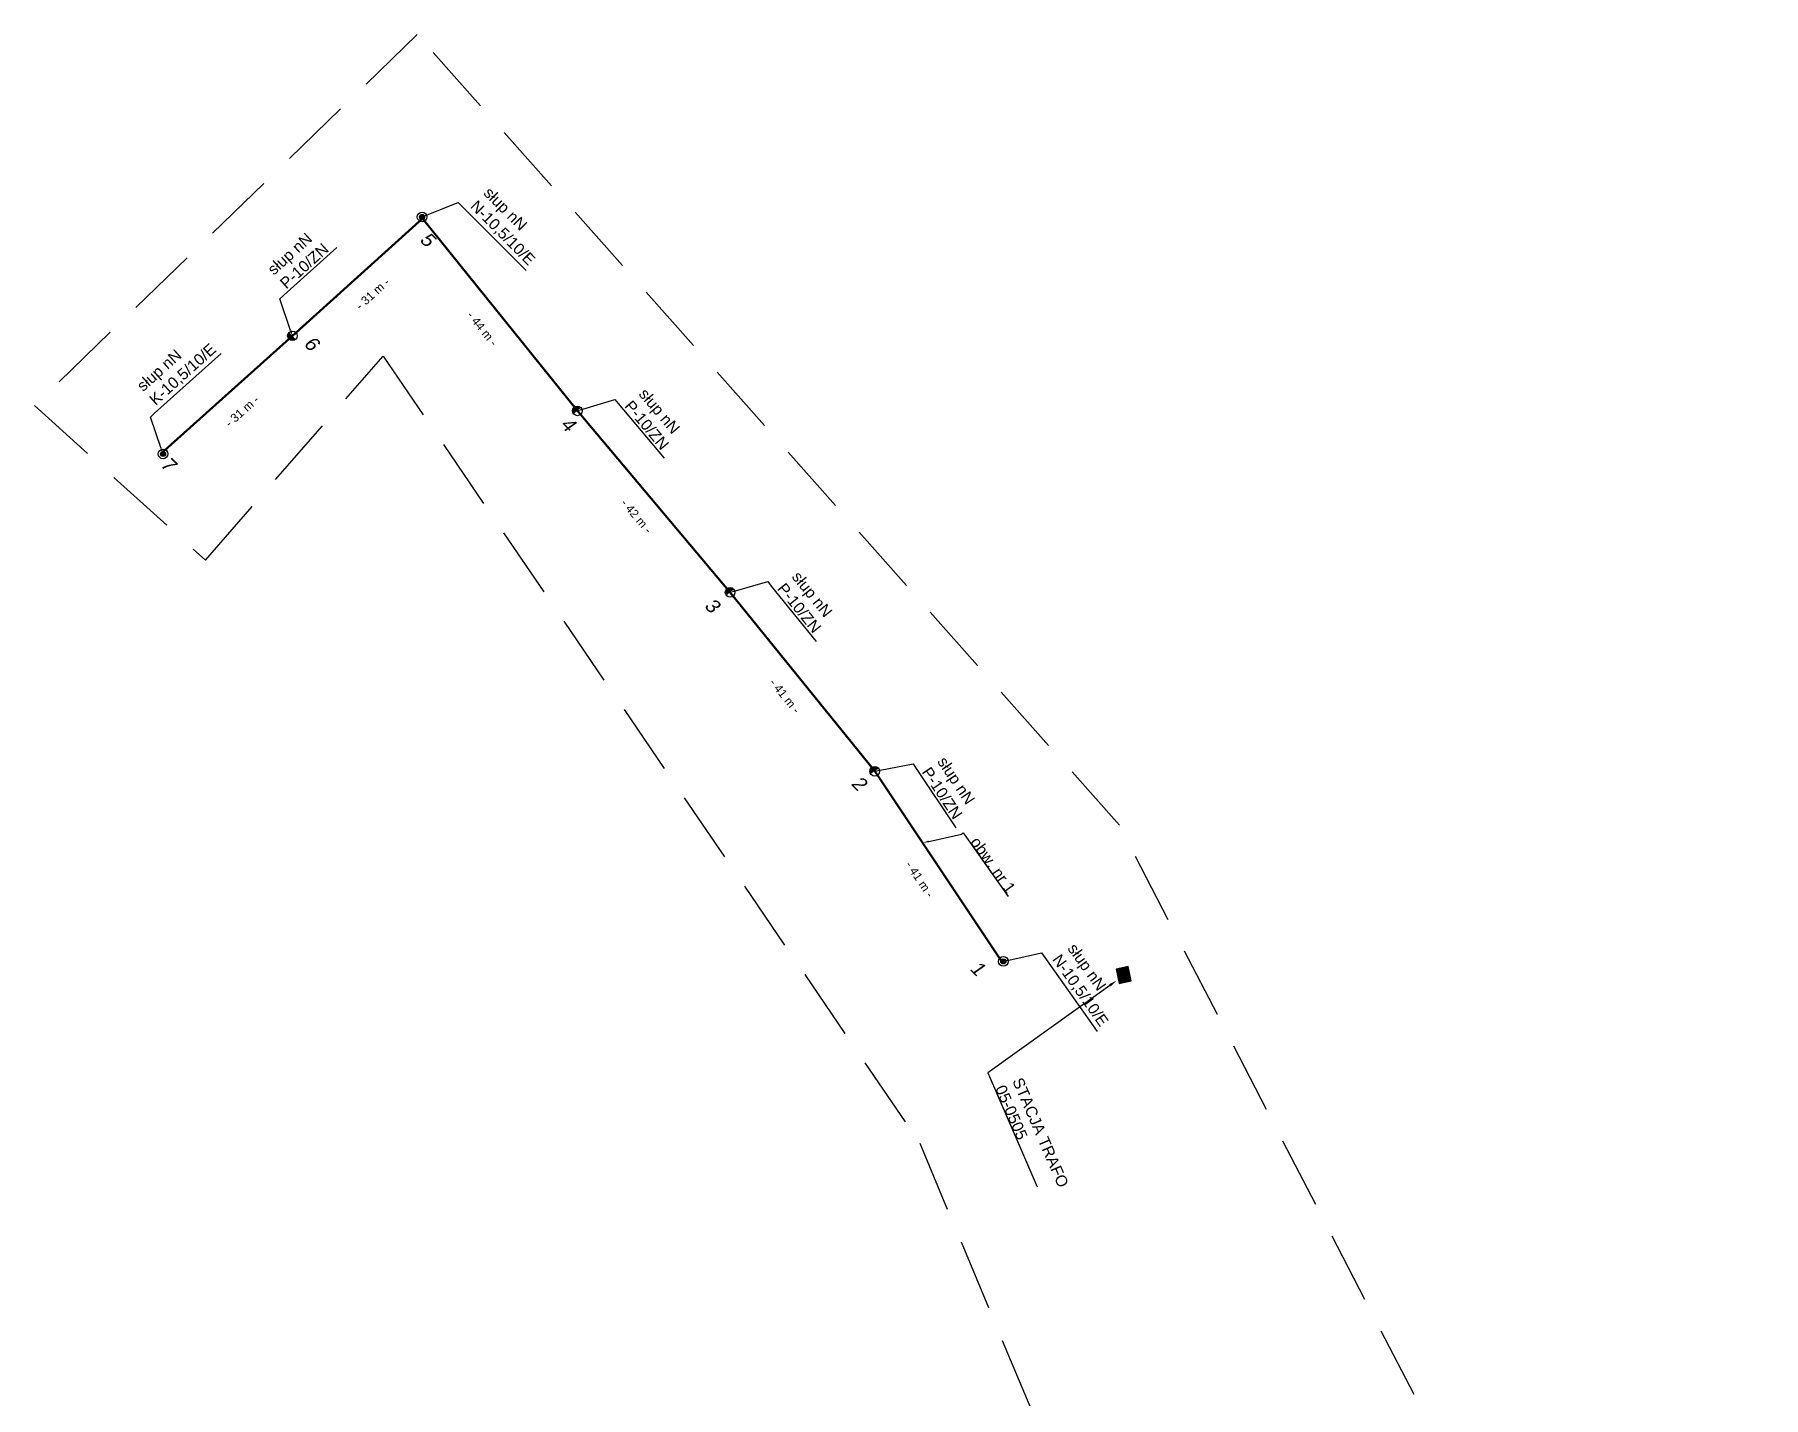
# Model space of a CAD drawing. Header units: millimetres. Extents: x 7530081 to 7533485, y 5764674 to 5768549.
# Drawn here: x 7532196.8 to 7532504.8, y 5766140.3 to 5766383.1 of the extents above; entities that cross this region are included whole.
import ezdxf
from ezdxf import colors
from ezdxf.entities.mleader import LeaderData, LeaderLine
from ezdxf.math import Vec2, Vec3

# ---------------------------------------------------------------- set-up
doc = ezdxf.new("R2010")
doc.units = ezdxf.units.MM
doc.linetypes.add('DASHED', pattern=[19.05, 12.7, -6.35])
for name, color, linetype, lineweight in [('!TELE', 3, 'Continuous', 50), ('!wymiary', 7, 'Continuous', 25), ('_numery', 7, 'Continuous', 40)]:
    doc.layers.add(name, color=color, linetype=linetype, lineweight=lineweight)
for name, color, linetype in [('!trafo', 6, 'DASHED'), ('_arkusze model', 7, 'Continuous'), ('_MM LINIA Sn', 40, 'Continuous'), ('_MM opisy', 7, 'Continuous'), ('_MM slupy', 5, 'Continuous'), ('_mm trafo', 3, 'Continuous')]:
    doc.layers.add(name, color=color, linetype=linetype)
doc.layers.get('_arkusze model').off()
doc.styles.get("Standard").update_dxf_attribs({"font": 'ARIAL.TTF'})
doc.dimstyles.new('opis linie', dxfattribs={"dimtxt": 1.5, "dimasz": 0.18, "dimexe": 0.18, "dimexo": 0.0625, "dimgap": 2.5, "dimtad": 4, "dimdec": 0, "dimzin": 0, "dimdsep": 46, "dimtxsty": 'Standard', "dimcen": 0.09, "dimse1": 1, "dimse2": 1, "dimsd1": 1, "dimsd2": 1, "dimclrt": 256, "dimadec": 0, "dimazin": 0, "dimtfac": 1, "dimtdec": 0, "dimtofl": 0, "dimtmove": 0, "dimatfit": 3, "dimfxl": 1, "dimtfill": 1, "dimtolj": 1, "dimtzin": 0, "dimarcsym": 0})

# ---------------------------------------------------------------- blocks, each defined once
blk = doc.blocks.new('E')
at = {"layer": '_MM slupy'}
h = blk.add_hatch(color=256, dxfattribs=at)
h.dxf.hatch_style = 1
h.paths.add_polyline_path([(0.27, 0.37, 1), (-0.27, -0.37, 1)])
for radius in [0.857, 0.457]:
    blk.add_circle((0, 0), radius, dxfattribs=at)
blk = doc.blocks.new('*D454')
at = {"layer": '!wymiary', "insert": (7532233.77, 5766316), "char_height": 1.5, "attachment_point": 5, "rotation": 41.8281, "bg_fill": 3, "box_fill_scale": 1.1, "bg_fill_color": 9, "bg_fill_true_color": 13158600, "bg_fill_transparency": 0}
blk.add_mtext('\\A1;- 31 m -', dxfattribs=at)
blk = doc.blocks.new('*D455')
at = {"layer": '!wymiary', "insert": (7532257.04, 5766336.92), "char_height": 1.5, "attachment_point": 5, "rotation": 42.1059, "bg_fill": 3, "box_fill_scale": 1.1, "bg_fill_color": 9, "bg_fill_true_color": 13158600, "bg_fill_transparency": 0}
blk.add_mtext('\\A1;- 31 m -', dxfattribs=at)
blk = doc.blocks.new('*D456')
at = {"layer": '!wymiary', "insert": (7532276.6, 5766330.71), "char_height": 1.5, "attachment_point": 5, "rotation": 308.794, "bg_fill": 3, "box_fill_scale": 1.1, "bg_fill_color": 9, "bg_fill_true_color": 13158600, "bg_fill_transparency": 0}
blk.add_mtext('\\A1;- 44 m -', dxfattribs=at)
blk = doc.blocks.new('*D457')
at = {"layer": '!wymiary', "insert": (7532304.06, 5766297.31), "char_height": 1.5, "attachment_point": 5, "rotation": 310.078, "bg_fill": 3, "box_fill_scale": 1.1, "bg_fill_color": 9, "bg_fill_true_color": 13158600, "bg_fill_transparency": 0}
blk.add_mtext('\\A1;- 42 m -', dxfattribs=at)
blk = doc.blocks.new('*D458')
at = {"layer": '!wymiary', "insert": (7532330.49127, 5766265.2592), "char_height": 1.5, "attachment_point": 5, "rotation": 308.937167, "bg_fill": 3, "box_fill_scale": 1.1, "bg_fill_color": 9, "bg_fill_true_color": 13158600, "bg_fill_transparency": 0}
blk.add_mtext('\\A1;- 41 m -', dxfattribs=at)
blk = doc.blocks.new('*D459')
at = {"layer": '!wymiary', "insert": (7532354.52, 5766232.6), "char_height": 1.5, "attachment_point": 5, "rotation": 303.7328, "bg_fill": 3, "box_fill_scale": 1.1, "bg_fill_color": 9, "bg_fill_true_color": 13158600, "bg_fill_transparency": 0}
blk.add_mtext('\\A1;- 41 m -', dxfattribs=at)
blk = doc.blocks.new('trafo')
at = {"layer": '_mm trafo'}
h = blk.add_hatch(color=256, dxfattribs=at)
h.dxf.hatch_style = 1
h.paths.add_polyline_path([(-1.15, 1.02), (-0.52, -1.51), (1.64, -0.96), (1.01, 1.59)])
at = {"layer": '_MM LINIA Sn', "color": 2, "lineweight": 60}
for p, q in [((0.58, 0.02), (-0.43, 0.9)), ((-0.32, -0.23), (0.58, 0.02)), ((0.58, -0.92), (-0.32, -0.23)), ((0.55, -0.72), (0.41, -0.9)), ((0.41, -0.9), (0.58, -0.92)), ((0.58, -0.92), (0.55, -0.72))]:
    blk.add_line(p, q, dxfattribs=at)
at = {"layer": '_mm trafo', "flags": 128}
blk.add_lwpolyline([(-0.52, -1.52), (1.64, -0.96), (0.98, 1.58), (-1.17, 0.99), (-0.52, -1.52)], close=True, dxfattribs=at)
blk = doc.blocks.new('ZN')
at = {"layer": '_MM slupy', "transparency": 33554687}
h = blk.add_hatch(color=256, dxfattribs=at)
h.dxf.hatch_style = 1
h.paths.add_polyline_path([(0, -0.86), (0, 0.86, 1)])
at = {"layer": '_MM slupy'}
blk.add_circle((0, 0), 0.857, dxfattribs=at)

msp = doc.modelspace()

# ---------------------------------------------------------------- linework, layer by layer
at = {"layer": '!TELE'}
msp.add_lwpolyline([(7532219.43, 5766308.55), (7532242.76, 5766329.43), (7532265.93, 5766350.37), (7532293.51, 5766316.06), (7532320.73, 5766283.71), (7532346.48, 5766251.84), (7532369.21, 5766217.8)], dxfattribs=at)
at = {"layer": '!trafo', "color": 3}
msp.add_lwpolyline([(7532196.81, 5766317), (7532227.24, 5766289.46), (7532258.92, 5766325.82), (7532354.51, 5766185.55), (7532439.76, 5765981.86), (7532469.91, 5765956.42), (7532479.45, 5765922.94), (7532492.78, 5765924.38), (7532504.81, 5765923.31), (7532503.89, 5766022.39), (7532390.07, 5766242.21), (7532265, 5766383.12), (7532196.81, 5766317)], dxfattribs=at)

# ---------------------------------------------------------------- block references
at = {"layer": '_MM slupy'}
for p, rotation in [((7532242.76, 5766329.43), 42.10585124571481), ((7532293.51, 5766316.06), 310.0779929485637), ((7532320.73, 5766283.71), 308.9371670174544), ((7532346.48, 5766251.84), 303.7327734108681)]:
    msp.add_blockref('ZN', p, dxfattribs=dict(at, rotation=rotation))

# ---------------------------------------------------------------- next in the draw order: leaders
at = {"layer": '_MM opisy'}
ml = msp.add_multileader_mtext('Standard', dxfattribs=at)
ml.set_content('\\pxql;słup nN\\PN-10,5/10/E', color=256)
ml.set_leader_properties()
ml.build(insert=Vec2(0, 0))
ml.multileader.update_dxf_attribs({"has_text_frame": 1, "text_left_attachment_type": 5, "text_right_attachment_type": 5, "dogleg_length": 1, "arrow_head_size": 1})
ctx = ml.context
ctx.base_point, ctx.char_height, ctx.arrow_head_size, ctx.landing_gap_size, ctx.plane_origin, ctx.plane_x_axis, ctx.plane_y_axis = Vec3(7532273.01, 5766352.5), 2, 1, 1, Vec3(7532266.05, 5766348.4), Vec3(0.705018, -0.70919), Vec3(0.70919, 0.705018)
ctx.left_attachment, ctx.right_attachment = 5, 5
notes = []
notes.append((ctx, [(0, (1, 1, 0), (7532272.3, 5766353.21), (0.705018, -0.70919), 1, [(0, [(7532265.85, 5766350.62), (7532272.3, 5766353.21)], 0, [])])]))
ctx.mtext.insert, ctx.mtext.text_direction, ctx.mtext.rotation, ctx.mtext.flow_direction = Vec3(7532278.08, 5766356.14), Vec3(0.705018, -0.70919), 5.494837, 5
ctx.mtext.has_bg_fill, ctx.mtext.bg_color, ctx.mtext.bg_scale_factor, ctx.mtext.bg_transparency, ctx.mtext.use_window_bg_color = 1, -1023410175, 1, 0, 1
ml = msp.add_multileader_mtext('Standard', dxfattribs=at)
ml.set_content('\\pxql;słup nN\\PP-10/ZN', color=256)
ml.set_leader_properties()
ml.build(insert=Vec2(0, 0))
ml.multileader.update_dxf_attribs({"has_text_frame": 1, "text_left_attachment_type": 5, "text_right_attachment_type": 5, "dogleg_length": 1, "arrow_head_size": 1})
ctx = ml.context
ctx.base_point, ctx.char_height, ctx.arrow_head_size, ctx.landing_gap_size, ctx.plane_origin, ctx.plane_x_axis, ctx.plane_y_axis = Vec3(7532241.22, 5766336.67), 2, 1, 1, Vec3(7532244.99, 5766329.53), Vec3(0.741907, 0.670502), Vec3(-0.670502, 0.741907)
ctx.left_attachment, ctx.right_attachment = 5, 5
notes.append((ctx, [(0, (1, 1, 0), (7532240.48, 5766336), (0.741907, 0.670502), 1, [(0, [(7532242.76, 5766329.43), (7532240.48, 5766336)], 0, [])])]))
ctx.mtext.insert, ctx.mtext.text_direction, ctx.mtext.rotation, ctx.mtext.flow_direction = Vec3(7532238.09, 5766341.62), Vec3(0.741907, 0.670502), 0.734886, 5
ctx.mtext.has_bg_fill, ctx.mtext.bg_color, ctx.mtext.bg_scale_factor, ctx.mtext.bg_transparency, ctx.mtext.use_window_bg_color = 1, -1023410175, 1, 0, 1
ml = msp.add_multileader_mtext('Standard', dxfattribs=at)
ml.set_content('\\pxql;słup nN\\PK-10,5/10/E', color=256)
ml.set_leader_properties()
ml.build(insert=Vec2(0, 0))
ml.multileader.update_dxf_attribs({"has_text_frame": 1, "text_left_attachment_type": 5, "text_right_attachment_type": 5, "dogleg_length": 1, "arrow_head_size": 1})
ctx = ml.context
ctx.base_point, ctx.char_height, ctx.arrow_head_size, ctx.landing_gap_size, ctx.plane_origin, ctx.plane_x_axis, ctx.plane_y_axis = Vec3(7532218.19, 5766315.63), 2, 1, 1, Vec3(7532221.94, 5766308.48), Vec3(0.743501, 0.668735), Vec3(-0.668735, 0.743501)
ctx.left_attachment, ctx.right_attachment = 5, 5
notes.append((ctx, [(0, (1, 1, 0), (7532217.44, 5766314.96), (0.743501, 0.668735), 1, [(0, [(7532219.71, 5766308.39), (7532217.44, 5766314.96)], 0, [])])]))
ctx.mtext.insert, ctx.mtext.text_direction, ctx.mtext.rotation, ctx.mtext.flow_direction = Vec3(7532214.81, 5766320.88), Vec3(0.743501, 0.668735), 0.732507, 5
ctx.mtext.has_bg_fill, ctx.mtext.bg_color, ctx.mtext.bg_scale_factor, ctx.mtext.bg_transparency, ctx.mtext.use_window_bg_color = 1, -1023410175, 1, 0, 1
ml = msp.add_multileader_mtext('Standard', dxfattribs=at)
ml.set_content('\\pxql;słup nN\\PP-10/ZN', color=256)
ml.set_leader_properties()
ml.build(insert=Vec2(0, 0))
ml.multileader.update_dxf_attribs({"has_text_frame": 1, "text_left_attachment_type": 5, "text_right_attachment_type": 5, "dogleg_length": 1, "arrow_head_size": 1})
ctx = ml.context
ctx.base_point, ctx.char_height, ctx.arrow_head_size, ctx.landing_gap_size, ctx.plane_origin, ctx.plane_x_axis, ctx.plane_y_axis = Vec3(7532300.8, 5766317.35), 2, 1, 1, Vec3(7532293.53, 5766313.83), Vec3(0.64383, -0.765169), Vec3(0.765169, 0.64383)
ctx.left_attachment, ctx.right_attachment = 5, 5
notes.append((ctx, [(0, (1, 1, 0), (7532300.16, 5766318.11), (0.64383, -0.765169), 1, [(0, [(7532293.51, 5766316.06), (7532300.16, 5766318.11)], 0, [])])]))
ctx.mtext.insert, ctx.mtext.text_direction, ctx.mtext.rotation, ctx.mtext.flow_direction = Vec3(7532305.86, 5766320.29), Vec3(0.64383, -0.765169), 5.411882, 5
ctx.mtext.has_bg_fill, ctx.mtext.bg_color, ctx.mtext.bg_scale_factor, ctx.mtext.bg_transparency, ctx.mtext.use_window_bg_color = 1, -1023410175, 1, 0, 1
ml = msp.add_multileader_mtext('Standard', dxfattribs=at)
ml.set_content('\\pxql;słup nN\\PP-10/ZN', color=256)
ml.set_leader_properties()
ml.build(insert=Vec2(0, 0))
ml.multileader.update_dxf_attribs({"has_text_frame": 1, "text_left_attachment_type": 5, "text_right_attachment_type": 5, "dogleg_length": 1, "arrow_head_size": 1})
ctx = ml.context
ctx.base_point, ctx.char_height, ctx.arrow_head_size, ctx.landing_gap_size, ctx.plane_origin, ctx.plane_x_axis, ctx.plane_y_axis = Vec3(7532328.04, 5766284.85), 2, 1, 1, Vec3(7532320.7, 5766281.48), Vec3(0.628468, -0.777836), Vec3(0.777836, 0.628468)
ctx.left_attachment, ctx.right_attachment = 5, 5
notes.append((ctx, [(0, (1, 1, 0), (7532327.42, 5766285.63), (0.628468, -0.777836), 1, [(0, [(7532320.73, 5766283.71), (7532327.42, 5766285.63)], 0, [])])]))
ctx.mtext.insert, ctx.mtext.text_direction, ctx.mtext.rotation, ctx.mtext.flow_direction = Vec3(7532333.16, 5766287.7), Vec3(0.628468, -0.777836), 5.391971, 5
ctx.mtext.has_bg_fill, ctx.mtext.bg_color, ctx.mtext.bg_scale_factor, ctx.mtext.bg_transparency, ctx.mtext.use_window_bg_color = 1, -1023410175, 1, 0, 1
ml = msp.add_multileader_mtext('Standard', dxfattribs=at)
ml.set_content('\\pxql;słup nN\\PP-10/ZN', color=256)
ml.set_leader_properties()
ml.build(insert=Vec2(0, 0))
ml.multileader.update_dxf_attribs({"has_text_frame": 1, "text_left_attachment_type": 5, "text_right_attachment_type": 5, "dogleg_length": 1, "arrow_head_size": 1})
ctx = ml.context
ctx.base_point, ctx.char_height, ctx.arrow_head_size, ctx.landing_gap_size, ctx.plane_origin, ctx.plane_x_axis, ctx.plane_y_axis = Vec3(7532353.87, 5766252.31), 2, 1, 1, Vec3(7532346.25, 5766249.62), Vec3(0.55532, -0.831637), Vec3(0.831637, 0.55532)
ctx.left_attachment, ctx.right_attachment = 5, 5
notes.append((ctx, [(0, (1, 1, 0), (7532353.31, 5766253.14), (0.55532, -0.831637), 1, [(0, [(7532346.48, 5766251.84), (7532353.31, 5766253.14)], 0, [])])]))
ctx.mtext.insert, ctx.mtext.text_direction, ctx.mtext.rotation, ctx.mtext.flow_direction = Vec3(7532359.22, 5766254.68), Vec3(0.55532, -0.831637), 5.301137, 5
ctx.mtext.has_bg_fill, ctx.mtext.bg_color, ctx.mtext.bg_scale_factor, ctx.mtext.bg_transparency, ctx.mtext.use_window_bg_color = 1, -1023410175, 1, 0, 1
ml = msp.add_multileader_mtext('Standard', dxfattribs=at)
ml.set_content('\\pxql;słup nN\\PN-10,5/10/E', color=256)
ml.set_leader_properties()
ml.build(insert=Vec2(0, 0))
ml.multileader.update_dxf_attribs({"has_text_frame": 1, "text_left_attachment_type": 5, "text_right_attachment_type": 5, "dogleg_length": 1, "arrow_head_size": 1})
ctx = ml.context
ctx.base_point, ctx.char_height, ctx.arrow_head_size, ctx.landing_gap_size, ctx.plane_origin, ctx.plane_x_axis, ctx.plane_y_axis = Vec3(7532376.78, 5766218.64), 2, 1, 1, Vec3(7532369.24, 5766215.73), Vec3(0.579247, -0.815152), Vec3(0.815152, 0.579247)
ctx.left_attachment, ctx.right_attachment = 5, 5
notes.append((ctx, [(0, (1, 1, 0), (7532376.2, 5766219.46), (0.579247, -0.815152), 1, [(0, [(7532369.4, 5766217.96), (7532376.2, 5766219.46)], 0, [])])]))
ctx.mtext.insert, ctx.mtext.text_direction, ctx.mtext.rotation, ctx.mtext.flow_direction = Vec3(7532382.38, 5766221.4), Vec3(0.579247, -0.815152), 5.330193, 5
ctx.mtext.has_bg_fill, ctx.mtext.bg_color, ctx.mtext.bg_scale_factor, ctx.mtext.bg_transparency, ctx.mtext.use_window_bg_color = 1, -1023410175, 1, 0, 1
for ctx, leaders in notes:
    for number, flags, end, landing, length, lines in leaders:
        leader = LeaderData()
        leader.index, (leader.has_last_leader_line, leader.has_dogleg_vector, leader.attachment_direction) = number, flags
        leader.last_leader_point, leader.dogleg_vector, leader.dogleg_length = Vec3(end), Vec3(landing), length
        for number, points, colour, breaks in lines:
            line = LeaderLine()
            line.index, line.vertices, line.color, line.breaks = number, Vec3.list(points), colors.encode_raw_color(colour), breaks
            leader.lines.append(line)
        ctx.leaders.append(leader)

# ---------------------------------------------------------------- next in the draw order: block references
for p, rotation in [((7532265.85, 5766350.62), 314.8309782626345), ((7532219.71, 5766308.39), 41.96953462956367), ((7532369.4, 5766217.96), 305.3975656069863)]:
    msp.add_blockref('E', p, dxfattribs=dict(rotation=rotation))
at = {"layer": '_arkusze model', "rotation": 357.3066721443946}
msp.add_blockref('trafo', (7532390.61, 5766215.53), dxfattribs=at)

# ---------------------------------------------------------------- next in the draw order: dimensions: what is measured, and where the dimension line sits
at = {"layer": '!wymiary'}
dim = msp.add_aligned_dim(p1=(7532219.43, 5766308.55), p2=(7532242.76, 5766329.43), distance=-0.75, dimstyle='opis linie', override={"dimpost": '- <> m -'}, dxfattribs=at)
dim.commit()
dim.dimension.update_dxf_attribs({"geometry": '*D454', "text_midpoint": (7532233.77, 5766316)})

# ---------------------------------------------------------------- next in the draw order: leaders
at = {"layer": '_mm trafo', "color": 3}
ml = msp.add_multileader_mtext('Standard', dxfattribs=at)
ml.set_content('STACJA TRAFO\\P05-0505', color=3)
ml.set_leader_properties()
ml.build(insert=Vec2(0, 0))
ml.multileader.update_dxf_attribs({"has_text_frame": 1, "text_left_attachment_type": 5, "text_right_attachment_type": 5, "dogleg_length": 1, "arrow_head_size": 1.5})
ctx = ml.context
ctx.base_point, ctx.char_height, ctx.arrow_head_size, ctx.plane_origin, ctx.plane_x_axis, ctx.plane_y_axis = Vec3(7532367.04, 5766197.17), 2, 1.5, Vec3(7532362.4, 5766199.75), Vec3(0.39714, -0.917758), Vec3(0.917758, 0.39714)
ctx.left_attachment, ctx.right_attachment, ctx.attachment_type = 5, 5, 2
notes = []
notes.append((ctx, [(0, (1, 1, 0), (7532366.64, 5766198.08), (0.39714, -0.917758), 1, [(0, [(7532389.61, 5766214.56)], 0, [])])]))
ctx.mtext.insert, ctx.mtext.text_direction, ctx.mtext.rotation, ctx.mtext.flow_direction = Vec3(7532372.8, 5766197.48), Vec3(0.39714, -0.917758), 5.120787, 5
ctx.mtext.has_bg_fill, ctx.mtext.bg_color, ctx.mtext.bg_scale_factor, ctx.mtext.bg_transparency, ctx.mtext.use_window_bg_color = 1, -1073741824, 1, 0, 1
for ctx, leaders in notes:
    for number, flags, end, landing, length, lines in leaders:
        leader = LeaderData()
        leader.index, (leader.has_last_leader_line, leader.has_dogleg_vector, leader.attachment_direction) = number, flags
        leader.last_leader_point, leader.dogleg_vector, leader.dogleg_length = Vec3(end), Vec3(landing), length
        for number, points, colour, breaks in lines:
            line = LeaderLine()
            line.index, line.vertices, line.color, line.breaks = number, Vec3.list(points), colors.encode_raw_color(colour), breaks
            leader.lines.append(line)
        ctx.leaders.append(leader)

# ---------------------------------------------------------------- next in the draw order: texts
at = {"layer": '_numery', "oblique": 10}
msp.add_text('7', height=2.5, rotation=314.9841, dxfattribs=at).set_placement((7532219.08, 5766306.37))

# ---------------------------------------------------------------- next in the draw order: dimensions: what is measured, and where the dimension line sits
at = {"layer": '!wymiary'}
dim = msp.add_aligned_dim(p1=(7532242.76, 5766329.43), p2=(7532265.93, 5766350.37), distance=-0.75, dimstyle='opis linie', override={"dimpost": '- <> m -'}, dxfattribs=at)
dim.commit()
dim.dimension.update_dxf_attribs({"geometry": '*D455', "text_midpoint": (7532257.04, 5766336.92)})

# ---------------------------------------------------------------- next in the draw order: texts
at = {"layer": '_numery', "oblique": 10}
msp.add_text('6', height=2.5, rotation=314.9841, dxfattribs=at).set_placement((7532244.62, 5766327.9))

# ---------------------------------------------------------------- next in the draw order: dimensions: what is measured, and where the dimension line sits
at = {"layer": '!wymiary'}
dim = msp.add_aligned_dim(p1=(7532265.93, 5766350.37), p2=(7532293.51, 5766316.06), distance=-0.75, dimstyle='opis linie', override={"dimpost": '- <> m -'}, dxfattribs=at)
dim.commit()
dim.dimension.update_dxf_attribs({"geometry": '*D456', "text_midpoint": (7532276.6, 5766330.71)})

# ---------------------------------------------------------------- next in the draw order: texts
at = {"layer": '_numery', "oblique": 10}
msp.add_text('5', height=2.5, rotation=314.9841, dxfattribs=at).set_placement((7532265.28, 5766346.43))

# ---------------------------------------------------------------- next in the draw order: dimensions: what is measured, and where the dimension line sits
at = {"layer": '!wymiary'}
dim = msp.add_aligned_dim(p1=(7532293.51, 5766316.06), p2=(7532320.73, 5766283.71), distance=-0.75, dimstyle='opis linie', override={"dimpost": '- <> m -'}, dxfattribs=at)
dim.commit()
dim.dimension.update_dxf_attribs({"geometry": '*D457', "text_midpoint": (7532304.06, 5766297.31)})

# ---------------------------------------------------------------- next in the draw order: texts
at = {"layer": '_numery', "oblique": 10}
for s, p in [('4', (7532290.32, 5766313.5)), ('3', (7532315.99, 5766281.2))]:
    msp.add_text(s, height=2.5, rotation=314.9841, dxfattribs=at).set_placement(p)

# ---------------------------------------------------------------- next in the draw order: dimensions: what is measured, and where the dimension line sits
at = {"layer": '!wymiary'}
dim = msp.add_aligned_dim(p1=(7532320.73, 5766283.71), p2=(7532346.48, 5766251.84), distance=-0.75, dimstyle='opis linie', override={"dimpost": '- <> m -'}, dxfattribs=at)
dim.commit()
dim.dimension.update_dxf_attribs({"geometry": '*D458', "text_midpoint": (7532330.49, 5766265.26)})

# ---------------------------------------------------------------- next in the draw order: dimensions: what is measured, and where the dimension line sits
dim = msp.add_aligned_dim(p1=(7532346.48, 5766251.84), p2=(7532369.21, 5766217.8), distance=-0.75, dimstyle='opis linie', override={"dimpost": '- <> m -'}, dxfattribs=at)
dim.commit()
dim.dimension.update_dxf_attribs({"geometry": '*D459', "text_midpoint": (7532354.52, 5766232.6)})

# ---------------------------------------------------------------- next in the draw order: texts
at = {"layer": '_numery', "oblique": 10}
for s, p in [('2', (7532342.15, 5766249.53)), ('1', (7532363.31, 5766216.55))]:
    msp.add_text(s, height=2.5, rotation=314.9841, dxfattribs=at).set_placement(p)

# ---------------------------------------------------------------- next in the draw order: leaders
at = {"layer": '_MM opisy', "color": 1}
ml = msp.add_multileader_mtext('Standard', dxfattribs=at)
ml.set_content('\\pxql;obw. nr 1', color=1)
ml.set_leader_properties()
ml.build(insert=Vec2(0, 0))
ml.multileader.update_dxf_attribs({"has_text_frame": 1, "text_left_attachment_type": 5, "text_right_attachment_type": 5, "dogleg_length": 1, "arrow_head_size": 1})
ctx = ml.context
ctx.base_point, ctx.char_height, ctx.arrow_head_size, ctx.landing_gap_size, ctx.plane_origin, ctx.plane_x_axis, ctx.plane_y_axis = Vec3(7532362.83, 5766240.03), 2, 1, 1, Vec3(7532354.97, 5766236.89), Vec3(0.579247, -0.815152), Vec3(0.815152, 0.579247)
ctx.left_attachment, ctx.right_attachment = 5, 5
notes = []
notes.append((ctx, [(0, (1, 1, 0), (7532362.25, 5766240.85), (0.579247, -0.815152), 1, [(0, [(7532355.13, 5766239.12), (7532361.92, 5766240.62)], 0, [])])]))
ctx.mtext.insert, ctx.mtext.text_direction, ctx.mtext.rotation, ctx.mtext.flow_direction = Vec3(7532365.07, 5766240.4), Vec3(0.579247, -0.815152), 5.330193, 5
ctx.mtext.has_bg_fill, ctx.mtext.bg_color, ctx.mtext.bg_scale_factor, ctx.mtext.bg_transparency, ctx.mtext.use_window_bg_color = 1, -1023410175, 1, 0, 1
for ctx, leaders in notes:
    for number, flags, end, landing, length, lines in leaders:
        leader = LeaderData()
        leader.index, (leader.has_last_leader_line, leader.has_dogleg_vector, leader.attachment_direction) = number, flags
        leader.last_leader_point, leader.dogleg_vector, leader.dogleg_length = Vec3(end), Vec3(landing), length
        for number, points, colour, breaks in lines:
            line = LeaderLine()
            line.index, line.vertices, line.color, line.breaks = number, Vec3.list(points), colors.encode_raw_color(colour), breaks
            leader.lines.append(line)
        ctx.leaders.append(leader)

doc.saveas('drawing.dxf')
